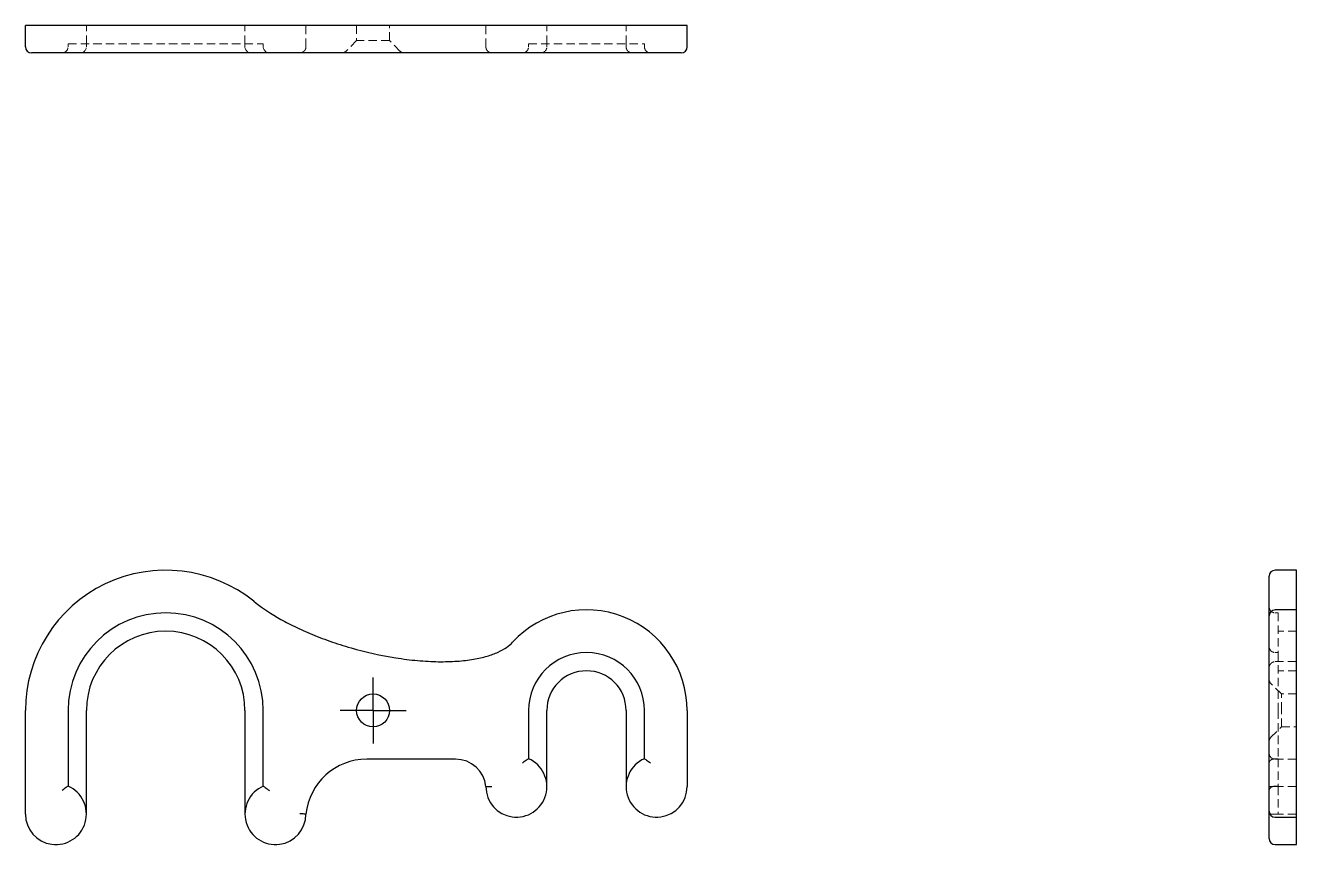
# Model space of a CAD drawing. Header units: millimetres. Extents: x 33 to 225, y 36 to 160.
import ezdxf

# ---------------------------------------------------------------- set-up
doc = ezdxf.new("R2010")
doc.units = ezdxf.units.MM
doc.linetypes.add('HIDDEN', pattern=[1.905, 1.27, -0.635])
doc.layers.add('10', color=7, linetype='Continuous')

# ---------------------------------------------------------------- blocks, each defined once
blk = doc.blocks.new('SW_CENTERMARKSYMBOL_0')
at = {"layer": '10', "color": 0}
for p, q in [((0, 2.5), (0, 4.99)), ((0, 0), (0, 2.5)), ((-2.5, 0), (-4.99, 0)), ((0, 0), (-2.5, 0)), ((0, 0), (0, -2.5)), ((0, 0), (2.5, 0)), ((2.5, 0), (4.99, 0)), ((0, -2.5), (0, -4.99))]:
    blk.add_line(p, q, dxfattribs=at)

msp = doc.modelspace()

# ---------------------------------------------------------------- linework, layer by layer
at = {"color": 7, "linetype": 'Continuous', "lineweight": 25}
for p, q in [((67.51, 160.1), (33, 160.1)), ((33, 156.87), (33, 160.1)), ((133, 160.1), (106.63, 160.1)), ((133, 156.87), (133, 160.1)), ((66.93, 155.95), (33.92, 155.95)), ((132.08, 155.95), (107.31, 155.95)), ((225.1, 77.74), (221.87, 77.74)), ((225.1, 73.04), (225.1, 77.74)), ((220.95, 72.32), (220.95, 76.82)), ((220.95, 70.91), (220.95, 72.32)), ((225.1, 71.75), (221.87, 71.75)), ((225.1, 56.54), (225.1, 71.75)), ((220.95, 56.54), (220.95, 70.82)), ((33, 40.87), (33, 56.54)), ((39.45, 56.54), (39.45, 45.09)), ((42.22, 40.87), (42.22, 56.54)), ((66.18, 56.54), (66.18, 40.87)), ((68.94, 45.09), (68.94, 56.54)), ((109.04, 56.54), (109.04, 49.24)), ((111.8, 45.02), (111.8, 56.54)), ((123.78, 56.54), (123.78, 45.02)), ((126.55, 49.24), (126.55, 56.54)), ((133, 56.54), (133, 45.02)), ((220.95, 45.02), (220.95, 56.54)), ((225.1, 45.02), (225.1, 56.54)), ((98, 49.17), (84.57, 49.17)), ((220.95, 41.33), (220.95, 45.02)), ((225.1, 40.41), (225.1, 45.02)), ((220.95, 40.91), (220.95, 41.33)), ((220.95, 37.18), (220.95, 40.91)), ((221.87, 40.41), (225.1, 40.41)), ((225.1, 36.26), (225.1, 40.41)), ((221.87, 36.26), (225.1, 36.26))]:
    msp.add_line(p, q, dxfattribs=at)
at = {"color": 7, "linetype": 'HIDDEN', "lineweight": 18}
for p, q in [((42.22, 157.33), (42.22, 160.1)), ((66.18, 157.33), (66.18, 160.1)), ((75.4, 156.87), (75.4, 160.1)), ((83.05, 160.1), (83.05, 157.8)), ((88.02, 157.8), (88.02, 160.1)), ((102.59, 156.87), (102.59, 160.1)), ((111.8, 157.33), (111.8, 160.1)), ((123.78, 157.33), (123.78, 160.1)), ((83.05, 157.8), (81.47, 156.22)), ((88.02, 157.8), (83.05, 157.8)), ((89.6, 156.22), (88.02, 157.8)), ((39.45, 157.33), (68.94, 157.33)), ((39.45, 156.87), (39.45, 157.33)), ((42.22, 156.87), (42.22, 157.33)), ((66.18, 157.33), (66.18, 156.87)), ((68.94, 156.87), (68.94, 157.33)), ((109.04, 156.87), (109.04, 157.33)), ((109.04, 157.33), (126.55, 157.33)), ((111.8, 156.87), (111.8, 157.33)), ((123.78, 157.33), (123.78, 156.87)), ((126.55, 156.87), (126.55, 157.33)), ((222.33, 71.29), (221.87, 71.29)), ((222.33, 71.29), (222.33, 65.29)), ((225.1, 68.52), (222.33, 68.52)), ((222.33, 65.29), (221.87, 65.29)), ((221.87, 63.94), (221.87, 63.93)), ((221.87, 63.92), (225.1, 63.92)), ((222.33, 65.29), (222.33, 56.54)), ((225.1, 62.53), (222.33, 62.53)), ((222.8, 59.03), (221.22, 60.6)), ((222.8, 56.54), (222.8, 59.03)), ((225.1, 59.03), (222.8, 59.03)), ((222.33, 56.54), (222.33, 49.24)), ((222.8, 54.05), (222.8, 56.54)), ((221.22, 52.48), (222.8, 54.05)), ((222.8, 54.05), (225.1, 54.05)), ((221.87, 49.24), (222.33, 49.24)), ((221.87, 49.17), (225.1, 49.17)), ((222.33, 49.24), (222.33, 45.02)), ((221.87, 45.09), (222.33, 45.09)), ((221.87, 45.02), (225.1, 45.02)), ((222.33, 45.02), (222.33, 40.87)), ((221.87, 40.87), (225.1, 40.87))]:
    msp.add_line(p, q, dxfattribs=at)
at = {"color": 7, "linetype": 'Continuous', "lineweight": 25}
msp.add_circle((85.53, 56.54), 2.49, dxfattribs=at)
for centre, radius, start, end in [((33.92, 156.87), 0.922, 180, 270), ((132.08, 156.87), 0.922, 270, 0), ((54.2, 56.54), 21.2, 51.102, 180), ((221.87, 76.82), 0.922, 90, 180), ((54.2, 56.54), 14.75, 0, 180), ((117.79, 56.54), 15.21, 0, 137.2165), ((221.87, 70.82), 0.922, 90, 180), ((54.2, 56.54), 11.98, 0, 180), ((117.79, 56.54), 8.76, 0, 180), ((117.79, 56.54), 5.99, 0, 180), ((84.57, 39.95), 9.22, 90, 174.2608), ((98, 44.56), 4.61, 5.7392, 90), ((107.19, 45.02), 4.61, 180, 66.4218), ((128.39, 45.02), 4.61, 113.5782, 0), ((37.61, 40.87), 4.61, 180, 66.4218), ((70.79, 40.87), 4.61, 113.5782, 360), ((221.87, 41.33), 0.922, 180, 270), ((221.87, 37.18), 0.922, 180, 270)]:
    msp.add_arc(centre, radius, start, end, dxfattribs=at)
at = {"color": 7, "linetype": 'HIDDEN', "lineweight": 18}
for centre, start, end in [((38.53, 156.87), 270, 0), ((41.29, 156.87), 270, 0), ((67.1, 156.87), 180, 270), ((69.87, 156.87), 180, 270), ((80.82, 156.87), 270, 315), ((90.25, 156.87), 225, 270), ((108.12, 156.87), 270, 0), ((110.88, 156.87), 270, 0), ((124.71, 156.87), 180, 270), ((127.47, 156.87), 180, 270), ((221.87, 72.21), 180, 270), ((221.87, 66.22), 180, 270), ((221.87, 61.25), 180, 225), ((221.87, 51.83), 135, 180), ((221.87, 50.09), 180, 270)]:
    msp.add_arc(centre, 0.922, start, end, dxfattribs=at)
at = {"color": 7, "linetype": 'Continuous', "lineweight": 25}
for points, knots in [([(106.63, 160.1), (106.13, 160.1), (105.41, 160.1), (103.95, 160.1), (103.39, 160.1), (102.15, 160.1), (101.45, 160.1), (99.94, 160.1), (99.11, 160.1), (97.34, 160.1), (96.39, 160.1), (94.4, 160.1), (93.35, 160.1), (91.2, 160.1), (90.09, 160.1), (86.71, 160.1), (84.41, 160.1), (81.1, 160.1), (80.03, 160.1), (77.96, 160.1), (76.97, 160.1), (75.09, 160.1), (74.21, 160.1), (72.55, 160.1), (71.78, 160.1), (69.65, 160.1), (68.47, 160.1), (67.51, 160.1)], [0, 0, 0, 0, 0.125, 0.125, 0.1875, 0.1875, 0.25, 0.25, 0.3125, 0.3125, 0.375, 0.375, 0.4375, 0.4375, 0.5, 0.5, 0.625, 0.625, 0.6875, 0.6875, 0.75, 0.75, 0.8125, 0.8125, 0.875, 0.875, 1, 1, 1, 1]), ([(107.31, 155.95), (107, 155.95), (106.65, 155.95), (106.1, 155.95), (105.91, 155.95), (105.51, 155.95), (105.31, 155.95), (104.29, 155.95), (103.45, 155.95), (101.71, 155.95), (100.83, 155.95), (99.03, 155.95), (98.13, 155.95), (96.33, 155.95), (95.43, 155.95), (93.62, 155.95), (92.72, 155.95), (90.05, 155.95), (88.29, 155.95), (84.8, 155.95), (83.07, 155.95), (79.66, 155.95), (77.97, 155.95), (75.46, 155.95), (74.64, 155.95), (73.01, 155.95), (72.21, 155.95), (70.64, 155.95), (69.87, 155.95), (68.37, 155.95), (67.64, 155.95), (66.93, 155.95)], [0, 0, 0, 0, 0.00147171, 0.00147171, 0.00220756, 0.00220756, 0.00294341, 0.00294341, 0.00588683, 0.00588683, 0.00883024, 0.00883024, 0.01177366, 0.01177366, 0.01471707, 0.01471707, 0.01766049, 0.01766049, 0.02354732, 0.02354732, 0.02943415, 0.02943415, 0.03532098, 0.03532098, 0.03826439, 0.03826439, 0.0412078, 0.0412078, 0.04415122, 0.04415122, 0.04709463, 0.04709463, 0.04709463, 0.04709463]), ([(67.51, 73.04), (68.47, 72.26), (69.65, 71.45), (71.78, 70.2), (72.55, 69.79), (74.21, 68.96), (75.09, 68.56), (76.97, 67.77), (77.96, 67.38), (80.03, 66.66), (81.1, 66.31), (84.41, 65.37), (86.71, 64.85), (90.09, 64.32), (91.2, 64.18), (93.35, 63.99), (94.4, 63.93), (96.39, 63.9), (97.34, 63.93), (99.11, 64.05), (99.94, 64.14), (101.45, 64.4), (102.15, 64.56), (103.39, 64.92), (103.95, 65.13), (105.41, 65.81), (106.13, 66.33), (106.63, 66.87)], [0, 0, 0, 0, 0.125, 0.125, 0.1875, 0.1875, 0.25, 0.25, 0.3125, 0.3125, 0.375, 0.375, 0.5, 0.5, 0.5625, 0.5625, 0.625, 0.625, 0.6875, 0.6875, 0.75, 0.75, 0.8125, 0.8125, 0.875, 0.875, 1, 1, 1, 1]), ([(225.1, 71.81), (225.1, 71.87), (225.1, 72.25), (225.1, 72.68), (225.1, 73.04)], [0, 0, 0, 0, 0.159101, 1, 1, 1, 1]), ([(109.04, 49.24), (109.04, 49.24), (109.01, 49.22), (108.9, 49.15), (108.82, 49.1), (108.55, 48.91), (108.33, 48.75), (108.12, 48.59)], [0, 0, 0, 0, 0.25, 0.25, 0.5, 0.5, 1, 1, 1, 1]), ([(126.55, 49.24), (126.55, 49.24), (126.58, 49.22), (126.69, 49.15), (126.77, 49.1), (127.04, 48.91), (127.26, 48.75), (127.47, 48.59)], [0, 0, 0, 0, 0.25, 0.25, 0.5, 0.5, 1, 1, 1, 1]), ([(39.45, 45.09), (39.45, 45.09), (39.42, 45.07), (39.31, 45), (39.23, 44.95), (38.96, 44.76), (38.74, 44.6), (38.53, 44.44)], [0, 0, 0, 0, 0.25, 0.25, 0.5, 0.5, 1, 1, 1, 1]), ([(68.94, 45.09), (68.94, 45.09), (68.98, 45.07), (69.08, 45), (69.16, 44.95), (69.43, 44.76), (69.65, 44.6), (69.87, 44.44)], [0, 0, 0, 0, 0.25, 0.25, 0.5, 0.5, 1, 1, 1, 1]), ([(102.59, 45.02), (102.59, 45.02), (102.61, 45.02), (102.7, 45.02), (102.77, 45.03), (102.94, 45.04), (103.04, 45.04), (103.26, 45.05), (103.39, 45.06), (103.51, 45.06)], [0, 0, 0, 0, 0.25, 0.25, 0.5, 0.5, 0.75, 0.75, 1, 1, 1, 1]), ([(75.4, 40.87), (75.4, 40.87), (75.37, 40.87), (75.28, 40.88), (75.21, 40.88), (75.04, 40.89), (74.94, 40.89), (74.72, 40.9), (74.59, 40.91), (74.47, 40.91)], [0, 0, 0, 0, 0.25, 0.25, 0.5, 0.5, 0.75, 0.75, 1, 1, 1, 1]), ([(220.95, 40.91), (220.95, 40.91), (220.95, 40.91), (220.97, 40.9), (221.04, 40.9), (221.08, 40.89)], [0, 0, 0, 0, 0.037258, 0.428025, 1, 1, 1, 1])]:
    msp.add_open_spline(points, degree=3, knots=knots, dxfattribs=at)
at = {"color": 7, "linetype": 'HIDDEN', "lineweight": 18}
for points, knots in [([(75.4, 156.87), (75.4, 156.75), (75.37, 156.63), (75.28, 156.41), (75.21, 156.31), (75.04, 156.14), (74.94, 156.07), (74.72, 155.98), (74.59, 155.95), (74.47, 155.95)], [0, 0, 0, 0, 0.25, 0.25, 0.5, 0.5, 0.75, 0.75, 1, 1, 1, 1]), ([(102.59, 156.87), (102.59, 156.75), (102.61, 156.63), (102.7, 156.41), (102.77, 156.31), (102.94, 156.14), (103.04, 156.07), (103.26, 155.98), (103.39, 155.95), (103.51, 155.95)], [0, 0, 0, 0, 0.25, 0.25, 0.5, 0.5, 0.75, 0.75, 1, 1, 1, 1]), ([(220.95, 63.01), (220.96, 63.12), (220.99, 63.35), (221.2, 63.66), (221.52, 63.88), (221.76, 63.9), (221.87, 63.91)], [0, 0, 0, 0, 0.245815, 0.501446, 0.756341, 1, 1, 1, 1]), ([(221.87, 49.24), (221.74, 49.24), (221.6, 49.22), (221.37, 49.15), (221.27, 49.1), (221.03, 48.91), (220.95, 48.75), (220.95, 48.59)], [0, 0, 0, 0, 0.25, 0.25, 0.5, 0.5, 1, 1, 1, 1]), ([(221.87, 45.09), (221.74, 45.09), (221.6, 45.07), (221.37, 45), (221.27, 44.95), (221.03, 44.76), (220.95, 44.6), (220.95, 44.44)], [0, 0, 0, 0, 0.25, 0.25, 0.5, 0.5, 1, 1, 1, 1]), ([(221.87, 45.02), (221.75, 45.02), (221.63, 45.02), (221.41, 45.02), (221.31, 45.03), (221.14, 45.04), (221.07, 45.04), (220.98, 45.05), (220.95, 45.06), (220.95, 45.06)], [0, 0, 0, 0, 0.25, 0.25, 0.5, 0.5, 0.75, 0.75, 1, 1, 1, 1]), ([(221.08, 40.89), (221.08, 40.89), (221.13, 40.89), (221.29, 40.88), (221.56, 40.87), (221.77, 40.87), (221.87, 40.87)], [0, 0, 0, 0, 0.036949, 0.358081, 0.679037, 1, 1, 1, 1])]:
    msp.add_open_spline(points, degree=3, knots=knots, dxfattribs=at)

# ---------------------------------------------------------------- block references
at = {"layer": '10'}
msp.add_blockref('SW_CENTERMARKSYMBOL_0', (85.53, 56.54), dxfattribs=at)

doc.saveas('drawing.dxf')
